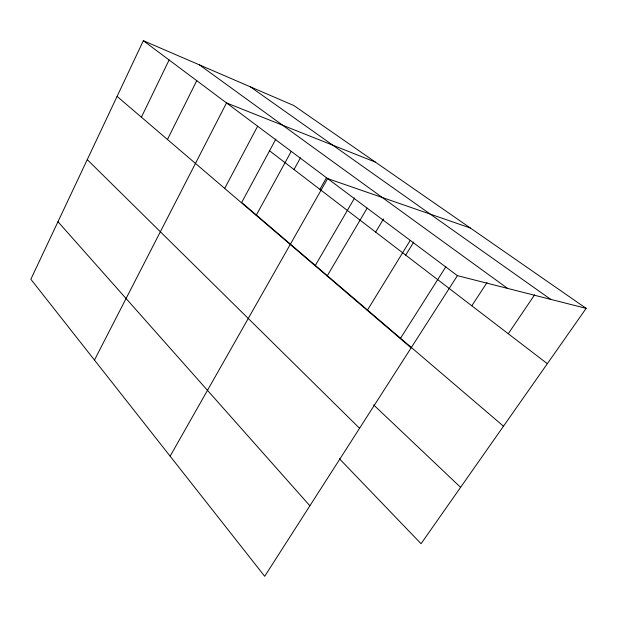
<?xml version="1.0" encoding="UTF-8"?>
<svg xmlns="http://www.w3.org/2000/svg" width="617" height="617" viewBox="0 0 617 617"><rect width="100%" height="100%" fill="white"/><g stroke="black" fill="none" stroke-linecap="round" stroke-linejoin="round"><path stroke-width="0.93" d="M586.15 308.361L293.931 105.592L143.337 40.707L30.85 279.254L264.693 576.293L457.398 275.66L586.15 308.361L421.056 543.708L339.45 458.763M141.401 117.199L169.112 59.98M167.462 139.481L196.761 80.673M94.47 360.066L226.516 102.931L375.445 162.155M224.688 188.416L257.644 126.215M275.876 139.072L241.679 202.492L503.48 426.208M256.186 215.356L291.239 151.35M294.008 169.536L300.502 157.775M319.899 189.373L326.47 177.781M170.13 456.179L327.619 178.568L470.409 228.043M315.341 265.433L354.621 197.934M327.141 276.03L367.138 208.137M375.645 232.1L383.512 218.942M367.292 310.359L410.236 240.375M405.693 255.13L413.706 242.111M400.533 338.232L445.867 266.745M471.804 305.793L486.99 282.594M508.269 333.743L534.63 294.803M250.294 86.789L550.703 299.361M199.492 64.901L507.575 288.401M143.337 40.707L457.398 275.66M269.56 150.795L547.341 363.691M117.076 96.399L411.13 347.849M373.617 404.891L460.598 487.337M87.259 159.626L359.564 428.291M57.975 221.727L309.881 505.801"/></g></svg>
